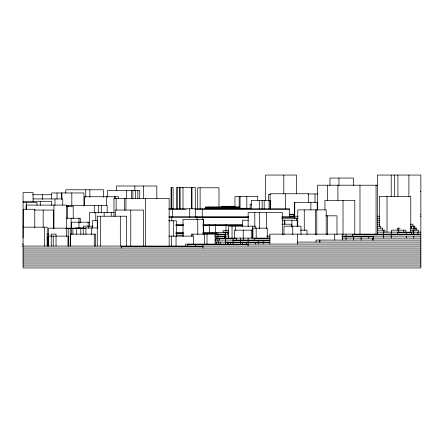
<?xml version="1.0" encoding="UTF-8"?>
<svg xmlns="http://www.w3.org/2000/svg" width="443" height="443" viewBox="0 0 443 443"><rect width="100%" height="100%" fill="white"/><g stroke="black" fill="none" stroke-linecap="round" stroke-linejoin="round"><path stroke-width="0.66" d="M420.418 191.57L420.85 191.57M307.868 193.956L317.72 193.956M270.662 194.35L268.657 194.35L268.657 200.546M32.688 194.748L51.742 194.748M33.081 198.924L62.751 198.924L62.751 205.103M270.557 200.319L251.286 200.319L251.286 208.935M23.075 201.31L51.587 201.31L51.587 205.353M318.057 202.307L294.656 202.307L294.656 216.079M23.075 202.506L36.996 202.506L36.996 205.214M251.546 204.295L250.168 204.295L250.168 208.276M66.284 206.283L73.211 206.283L73.211 218.676M234.917 206.283L221.749 206.283L221.749 208.276M239.425 207.28L205.513 207.28L205.513 207.878L239.425 207.878L239.425 206.981L205.718 206.981L205.718 207.878M204.793 208.276L251.53 208.276M168.683 208.769L289.55 208.769L289.55 216.727M23.075 209.268L34.759 209.268L34.759 227.807M168.993 209.467L186.138 209.467M194.953 209.467L289.55 209.467M34.299 210.065L53.603 210.065L53.603 228.577M114.277 212.651L89.364 212.651L89.364 226.312M289.168 214.24L294.612 214.24M420.418 214.24L420.85 214.24M289.168 214.739L294.65 214.739M325.666 215.83L336.99 215.83L336.99 234.768M289.19 216.228L297.973 216.228M377.342 216.228L379.573 216.228M420.418 216.228L420.85 216.228M168.993 216.727L248.54 216.727M281.898 216.727L294.866 216.727L294.866 218.742M196.288 217.325L248.54 217.325M169.043 217.424L248.468 217.424M281.898 217.424L294.866 217.424M66.428 218.216L80.316 218.216L80.316 222.857M281.648 218.216L298.111 218.216M377.519 218.216L379.573 218.216M248.434 220.21L242.371 220.21L242.371 226.838M282.18 220.21L297.242 220.21L297.242 226.838M377.497 220.21L379.573 220.21M97.82 220.603L92.515 220.603L92.515 228.173M168.705 220.802L176.38 220.802L176.38 236.545M89.464 222.198L71.522 222.198L71.522 228.162M377.497 222.198L379.573 222.198M281.87 224.186L291.477 224.186L291.477 226.838M377.486 224.186L379.573 224.186M410.251 224.186L412.965 224.186L412.965 226.174M175.877 224.684L183.358 224.684M202.938 224.684L242.376 224.684M175.877 225.277L183.358 225.277M202.944 225.277L242.327 225.277M175.877 225.376L183.358 225.376M202.938 225.376L242.376 225.376M93.141 226.174L83.45 226.174L83.45 228.239M377.381 226.174L380.454 226.174L380.454 228.162M410.268 226.174L414.803 226.174L414.803 228.162M23.075 227.17L47.246 227.17L47.246 246.064M75.288 227.962L97.986 227.962M377.381 228.162L382.663 228.162L382.663 230.15M400.084 228.162L397.592 228.162L397.592 230.15M410.307 228.162L416.719 228.162L416.719 230.15M65.608 228.361L85.421 228.361M252.892 230.15L234.53 230.15L234.53 238.107M300.293 230.15L307.038 230.15L307.038 234.79M377.453 230.15L384.939 230.15L384.939 232.143M410.356 230.15L418.58 230.15L418.58 232.143M228.926 230.648L223.089 230.648L223.089 232.143L228.981 232.143M420.85 232.143L377.458 232.143L377.458 234.131M175.877 232.636L183.358 232.636M202.938 232.636L227.713 232.636M397.742 232.636L411.547 232.636M175.877 233.234L183.358 233.234M202.938 233.234L216.428 233.234M175.877 233.334L183.358 233.334M202.944 233.334L216.466 233.334M46.869 234.131L48.774 234.131M228.76 234.131L215.974 234.131L215.974 232.636M420.85 234.131L269.804 234.131L269.804 244.076M214.933 234.624L225.515 234.624M352.611 234.624L420.85 234.624M176.104 235.122L183.491 235.122M168.772 236.119L193.414 236.119L193.414 244.076M214.811 236.119L228.865 236.119M266.614 236.119L270.308 236.119M341.913 236.119L420.85 236.119M216.068 236.617L224.989 236.617M341.913 236.617L374.014 236.617M23.075 238.107L23.208 209.268M216.068 238.107L270.308 238.107M341.874 238.107L420.85 238.107M216.062 238.605L236.313 238.605M254.177 238.605L270.02 238.605M214.811 240.095L270.02 240.095M420.85 240.095L316.08 240.095L316.08 242.083M233.046 240.593L270.02 240.593M215.243 242.083L270.02 242.083M297.502 242.083L420.85 242.083M225.515 242.581L270.02 242.581M22.15 244.076L23.518 244.076M420.85 244.076L185.667 244.076L185.667 246.064M187.854 244.569L248.108 244.569M22.15 246.064L420.85 246.064M121.271 246.557L202.916 246.557M23.075 248.052L420.85 248.052M23.075 250.04L420.85 250.04M23.075 252.028L420.85 252.028M23.075 254.016L420.85 254.016M23.075 256.01L420.85 256.01M23.075 257.998L420.85 257.998M23.075 259.986L420.85 259.986M23.075 261.974L420.85 261.974M23.075 263.962L420.85 263.962M23.075 265.95L420.85 265.95M417.86 232.143L417.86 234.131M415.069 228.162L415.069 230.15M413.812 226.174L413.812 234.131M413.812 236.119L413.812 238.107M413.408 232.143L413.408 234.131M412.937 230.15L412.937 232.143M411.519 226.174L411.519 228.162M411.547 232.143L411.547 234.131M410.777 232.143L410.777 196.343L379.374 196.343L379.374 226.633M408.895 175.057L408.895 196.376M406.281 232.636L406.281 234.131M406.281 236.119L406.281 238.107M405.843 232.143L405.843 230.15L391.551 230.15L391.551 232.143M403.767 230.15L403.767 232.143M398.744 228.162L398.744 232.143M397.908 175.057L397.908 196.376M397.742 232.143L397.742 234.131M394.348 175.057L394.348 196.376M391.202 175.057L391.202 196.376M391.213 232.143L391.213 234.131M391.213 234.624L391.213 238.107M387.021 196.343L387.021 232.143M383.682 230.15L383.682 234.131M383.682 234.624L383.682 238.107M377.68 234.131L377.68 185.202L317.487 185.202L317.487 210.01M377.342 185.373L377.342 175.057L420.85 175.057L420.85 267.943L23.075 267.943L23.075 192.561L33.02 192.561L33.081 201.67M376.063 185.202L376.063 234.131M373.676 236.119L373.676 238.107M373.211 238.107L373.211 240.095M372.386 238.107L372.386 240.095M368.62 236.617L368.62 238.107M361.089 236.617L361.089 240.095M359.982 185.202L359.982 234.131M354.793 234.74L354.793 200.319L324.929 200.319L324.929 209.954M353.553 236.617L353.553 240.095M353.453 185.556L353.453 178.042L329.991 178.042L329.991 185.556M352.611 234.131L352.611 236.119M346.022 234.131L346.022 236.119M346.022 236.617L346.022 240.095M343.02 200.319L343.02 234.74M342.334 234.131L342.334 240.095M338.95 178.042L338.95 185.556M337.904 185.202L337.904 200.363M334.742 234.131L334.742 240.095M327.637 215.83L327.637 234.768M327.549 185.202L327.549 200.363M326.209 234.735L326.209 209.866L297.774 209.866L297.774 226.445M319.929 240.095L319.929 242.083M319.663 240.095L319.663 242.083M317.221 202.307L317.221 209.882M316.795 209.866L316.795 234.735M315.383 209.866L315.383 234.735M315.028 193.956L315.028 202.744M310.881 202.307L310.881 209.882M308.378 202.634L308.378 193.757L270.103 193.757L270.103 208.78M304.258 209.866L304.258 230.593M300.996 234.79L300.996 226.174L283.974 226.174L283.974 234.79M297.502 234.131L297.502 244.076M296.55 193.741L296.55 175.057L265.573 175.057L265.573 200.662M296.417 218.216L296.417 220.21M294.756 202.307L294.756 216.079M293.299 214.739L293.299 216.228M292.757 226.174L292.757 234.79M291.931 220.21L291.931 226.838M285.547 193.757L285.547 208.78M284.799 220.21L284.799 224.186M284.666 220.21L284.666 224.186M283.797 175.057L283.797 193.741M282.341 234.768L282.341 212.452L248.152 212.452L248.152 226.65M270.308 200.319L270.308 208.935M269.128 200.319L269.128 208.935M267.262 238.107L267.262 228.162L252.936 228.162L252.892 238.107M266.614 212.452L266.614 228.682M264.189 200.319L264.189 208.935M263.175 240.593L263.175 242.083M263.175 242.581L263.175 244.076M262.129 200.319L262.129 208.935M259.482 212.452L259.482 228.682M259.288 200.319L259.288 208.935M258.186 240.593L258.186 242.083M258.186 242.581L258.186 244.076M257.743 200.319L257.743 196.343L234.956 196.343L234.956 208.276M256.187 228.162L256.187 238.107M255.639 242.581L255.639 244.076M255.212 228.162L255.212 226.174L228.571 226.174L228.571 238.107M254.819 212.452L254.819 226.65M254.177 238.107L254.177 240.095M252.51 226.174L252.51 238.107M251.27 230.15L251.27 238.107M248.108 238.107L248.108 240.095M248.108 240.593L248.108 242.083M248.108 242.581L248.074 246.064M246.812 196.343L246.812 208.276M246.208 242.581L246.208 244.076M243.213 230.15L243.213 240.095M242.476 242.581L242.476 244.076M240.577 238.107L240.577 240.095M240.577 240.593L240.577 242.083M240.577 242.581L240.577 244.076M240.062 196.343L240.062 208.276M239.214 207.28L239.214 207.878M239.165 196.343L239.165 208.276M236.767 206.981L236.767 207.28M236.313 238.107L236.313 240.095M235.46 226.174L235.46 230.814M234.779 207.28L234.779 207.878M233.046 206.283L233.046 208.276M233.046 238.605L233.046 242.083M233.046 242.581L233.046 244.076M232.326 206.981L232.326 207.28M232.032 226.174L232.032 238.107M230.548 206.981L230.548 207.878M230.537 242.581L230.537 244.076M230.338 207.28L230.338 207.878M228.516 206.283L228.516 208.276M228.189 242.083L228.189 244.076M227.89 206.981L227.89 207.28M227.713 232.143L227.713 234.131M227.724 242.083L227.724 244.076M226.107 206.981L226.107 207.878M225.902 207.28L225.902 207.878M225.936 224.684L225.936 231.318M225.515 206.283L225.515 208.276M225.515 232.636L225.515 238.107M225.515 238.605L225.515 244.076M224.989 234.131L224.989 236.119M224.767 236.119L224.767 238.107M224.573 236.119L224.573 238.107M223.449 206.981L223.471 207.878M223.266 207.28L223.266 207.878M223.001 206.283L223.001 208.276M221.672 206.981L221.672 207.878M221.461 207.28L221.461 207.878M220.127 242.083L220.127 244.076M219.512 238.605L219.512 240.095M218.997 208.177L218.997 187.788L197.722 187.788L197.722 208.852M218.825 207.28L218.825 207.878M218.382 242.083L218.382 244.076M217.984 232.636L217.984 234.131M217.984 234.624L217.984 236.119M217.984 236.617L217.984 238.107M217.984 238.605L217.984 242.083M216.693 242.083L216.693 244.076M216.45 232.636L216.45 234.131M216.356 206.981L216.356 207.28M216.057 236.119L216.057 240.095M215.58 224.684L215.58 233.234M215.126 244.076L215.126 234.131L191.354 234.131L191.354 236.119M214.595 207.28L214.595 207.878M214.39 207.28L214.39 207.878M213.698 206.981L213.698 207.28M212.623 232.636L212.623 233.234M211.034 206.981L211.034 207.28M210.159 207.28L210.159 207.878M209.949 207.28L209.949 207.878M209.666 224.684L209.666 233.234M208.376 206.981L208.376 207.28M207.019 234.131L207.019 244.076M204.417 234.131L204.417 244.076M203.475 234.485L203.475 219.412L183.014 219.412L183.014 236.54M203.248 219.412L203.248 234.485M202.916 244.569L202.916 248.052M202.268 208.769L202.268 219.401M200.12 187.788L200.12 208.852M197.755 219.412L197.755 234.485M196.952 216.727L196.952 219.401M195.618 208.769L195.618 217.07M195.385 244.569L195.385 246.064M195.28 208.797L195.28 187.389L176.884 187.389L176.884 208.797M192.915 234.131L192.915 236.119M192.002 187.389L192.002 208.797M191.62 187.389L191.62 208.797M189.704 208.769L189.704 217.07M187.854 244.076L187.854 246.064M182.998 187.389L182.998 208.797M180.129 187.389L180.129 208.797M179.454 187.389L179.454 208.797M177.1 187.389L177.1 208.797M176.043 236.119L176.043 246.064M173.451 220.802L173.451 236.545M173.108 208.797L173.108 187.389L171.159 187.389L171.159 208.797M172.399 208.769L172.399 216.727M171.801 216.727L171.801 220.725M171.363 236.119L171.363 246.064M171.231 187.389L171.231 208.797M169.154 246.064L169.154 198.331L113.962 198.331L113.962 216.317M156.828 198.398L156.828 185.999L116.636 185.999L116.636 190.822M145.326 198.331L145.326 246.064M143.543 246.064L143.543 210.065L115.285 210.065L115.285 216.178M143.454 185.999L143.454 198.398M139.733 198.558L139.733 190.374L107.71 190.374L107.71 197.19M137.839 190.374L137.839 198.558M135.63 190.374L135.63 198.558M134.866 185.999L134.866 190.822M132.878 190.374L132.878 198.558M131.438 190.374L131.438 198.558M130.763 210.065L130.763 246.064M126.698 190.374L126.698 198.558M126.643 246.064L126.643 216.228L97.266 216.228L97.266 246.064M125.95 198.331L125.95 210.087M124.627 198.331L124.627 210.087M121.271 246.064L121.271 248.052M120.313 216.228L120.313 246.064M118.464 198.807L118.464 196.736L84.419 196.736L84.419 205.713M116.155 198.331L116.155 210.087M115.091 196.736L115.091 198.807M114.787 196.736L114.787 198.807M111.21 212.651L111.21 216.068M107.178 213.05L107.178 205.491L66.71 205.491L66.71 206.864M106.37 196.736L106.37 205.713M104.149 212.651L104.149 216.068M103.402 197.24L103.402 189.776L65.769 189.776L65.769 193.17M101.253 205.491L101.253 213.05M100.528 216.228L100.528 246.064M98.59 205.491L98.59 213.05M97.56 220.603L97.56 228.173M95.766 212.651L95.766 220.847M95.544 246.064L95.544 234.131L70.404 234.131L70.404 246.064M94.276 205.491L94.276 213.05M94.276 234.131L94.276 246.064M91.352 227.962L91.352 234.668M89.863 189.776L89.863 197.24M88.406 226.174L88.406 228.239M88.129 222.198L88.129 226.838M85.909 227.962L85.909 234.668M85.748 189.776L85.748 197.24M83.937 205.929L83.937 192.96L51.659 192.96L51.659 199.106M83.229 234.358L83.229 228.162L48.392 228.162L48.392 246.064M80.776 228.162L80.776 234.358M78.992 218.216L78.992 222.857M78.948 222.198L78.948 228.162M76.711 228.162L76.711 234.358M72.89 228.162L72.89 234.358M71.816 192.96L71.816 205.929M71.611 228.162L71.611 234.358M71.096 218.216L71.096 228.162M70.227 228.162L70.227 246.064M68.222 205.491L68.222 206.864M68.194 228.162L68.194 246.064M68.139 246.064L68.139 236.119L48.647 236.119L48.647 246.064M67.369 206.283L67.369 218.676M66.428 236.424L66.428 205.092L26.076 205.092L26.076 209.24M61.898 192.96L61.898 199.106M61.339 192.96L61.339 199.106M57.031 192.96L57.031 199.106M56.045 246.064L56.045 234.131L51.255 234.131L51.255 246.064M54.998 198.924L54.998 205.103M53.941 205.092L53.941 228.599M53.232 236.119L53.232 246.064M47.202 236.119L47.202 246.064M44.671 227.17L44.671 246.064M43.17 210.065L43.17 227.204M42.306 194.748L42.306 199.45M40.302 201.31L40.302 205.353M26.298 202.506L26.298 209.279"/></g></svg>
